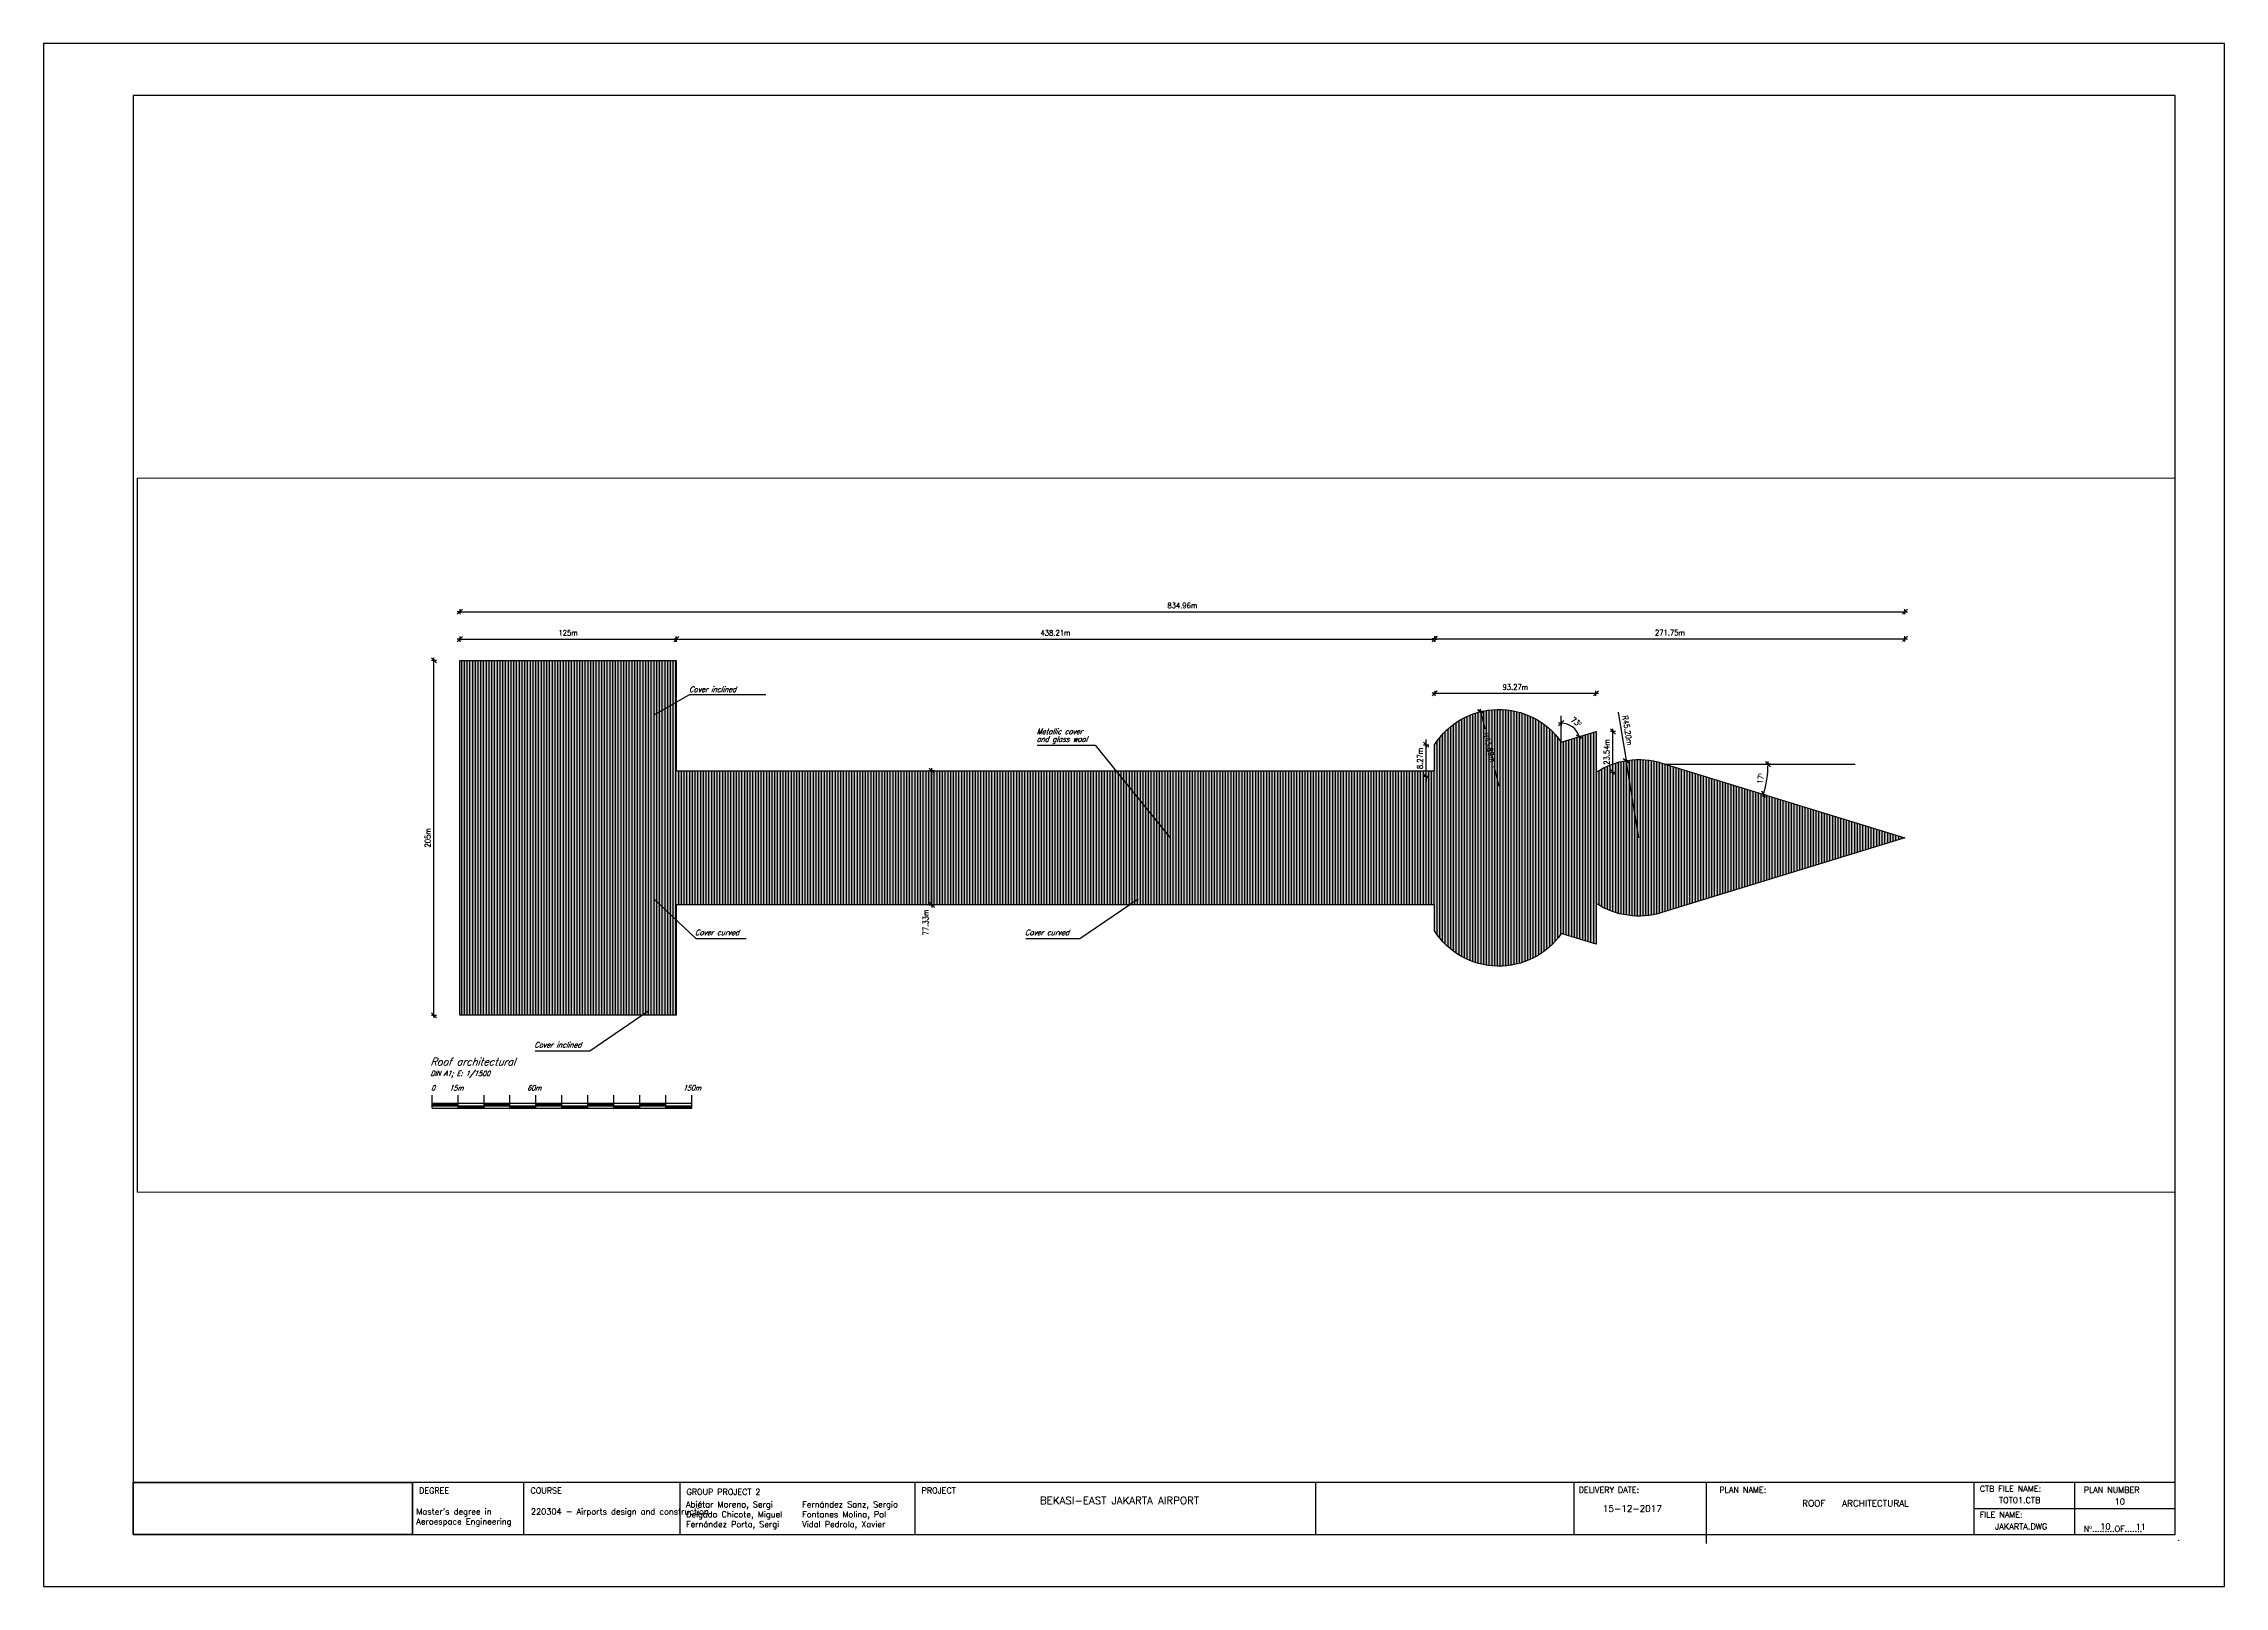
# Paper-space layout 'ROOF ARCHITECTURAL' of a CAD drawing. Header units: millimetres. Extents: x 0 to 84, y 0 to 59.4.
# The model-space entities are those that its viewports show. They can reach past a viewport. Long polylines and large blocks are cut down to what shows.
import ezdxf
from ezdxf.enums import TextEntityAlignment as Align

# ---------------------------------------------------------------- set-up
doc = ezdxf.new("R2010")
doc.units = ezdxf.units.MM
doc.layers.get('0').update_dxf_attribs({"color": 250})
for name, color, linetype in [('01C', 250, 'Continuous'), ('01cotes', 200, 'Continuous'), ('01TXT', 250, 'Continuous'), ('03TXT', 250, 'Continuous'), ('05TXT', 250, 'Continuous'), ('_coberta', 7, 'Continuous'), ('_llegendes', 7, 'Continuous'), ('Background', 7, 'Continuous')]:
    doc.layers.add(name, color=color, linetype=linetype)
doc.layers.add('viewport', color=241, linetype='Continuous', plot=False)
doc.styles.add('_FERROS', font='romans.shx', dxfattribs={"width": 0.9})
doc.styles.add('_PEGATINES', font='romans.shx', dxfattribs={"width": 0.9, "oblique": 20})
doc.styles.add('SIMPLEX', font='SIMPLEX.SHX', dxfattribs={"height": 2.25})
doc.styles.add('TITOL', font='SIMPLEX.SHX', dxfattribs={"height": 2.3})
doc.dimstyles.new('_100PS1500', dxfattribs={"dimtxt": 3.2, "dimasz": 3, "dimexe": 0.18, "dimexo": 0.0625, "dimgap": 2, "dimtad": 1, "dimrnd": 0.01, "dimzin": 12, "dimdsep": 46, "dimtxsty": '_FERROS', "dimblk": 'OBLIQUE', "dimcen": 0.09, "dimdle": 0.5, "dimse1": 1, "dimse2": 1, "dimclrt": 7, "dimadec": 0, "dimazin": 0, "dimtfac": 1, "dimtix": 1, "dimtmove": 2, "dimatfit": 3, "dimldrblk": 'OBLIQUE', "dimfxl": 1, "dimtvp": 0.882353, "dimtolj": 1, "dimtzin": 0, "dimarcsym": 0})
picture_1 = doc.add_image_def('image8.jpg', size_in_pixel=(780, 145))

# ---------------------------------------------------------------- blocks, each defined once
blk = doc.blocks.new('_Oblique')
for p, q in [((0, -0.5), (0, 0.5)), ((0, 0), (0.5, 0))]:
    blk.add_line(p, q)
at = {"layer": '01C', "color": 7, "linetype": 'ByBlock', "lineweight": -2}
blk.add_line((-0.5, -0.5), (0.5, 0.5), dxfattribs=at)
blk = doc.blocks.new('*D169')
at = {"layer": '01cotes', "color": 0, "lineweight": -2, "transparency": 16777216}
blk.add_line((9621.6, -1287.2), (9621.6, -1161.2), dxfattribs=at)
at = {"layer": 'DEFPOINTS', "color": 0, "transparency": 16777216}
for p in [(9621.6, -1161.7), (9621.6, -1161.7), (9621.6, -1286.7)]:
    blk.add_point(p, dxfattribs=at)
at = {"layer": '01cotes', "color": 0, "lineweight": -2, "transparency": 16777216, "xscale": 3, "yscale": 3, "zscale": 3}
for p, rotation in [((9621.6, -1161.7), 90), ((9621.6, -1286.7), 270)]:
    blk.add_blockref('_Oblique', p, dxfattribs=dict(at, rotation=rotation))
at = {"layer": '01cotes', "color": 7, "transparency": 16777216, "insert": (9618, -1224.2), "char_height": 3.2, "attachment_point": 5, "rotation": 90, "style": '_FERROS'}
blk.add_mtext('\\A1;125m', dxfattribs=at)
blk = doc.blocks.new('*D170')
at = {"layer": '01cotes', "color": 0, "lineweight": -2, "transparency": 16777216}
blk.add_line((9839.4, -1301.7), (9633.4, -1301.7), dxfattribs=at)
at = {"layer": 'DEFPOINTS', "color": 0, "transparency": 16777216}
for p in [(9633.9, -1301.7), (9633.9, -1301.7), (9838.9, -1301.7)]:
    blk.add_point(p, dxfattribs=at)
at = {"layer": '01cotes', "color": 0, "lineweight": -2, "transparency": 16777216, "xscale": 3, "yscale": 3, "zscale": 3, "rotation": 180}
blk.add_blockref('_Oblique', (9633.9, -1301.7), dxfattribs=at)
at = {"layer": '01cotes', "color": 0, "lineweight": -2, "transparency": 16777216, "xscale": 3, "yscale": 3, "zscale": 3}
blk.add_blockref('_Oblique', (9838.9, -1301.7), dxfattribs=at)
at = {"layer": '01cotes', "color": 7, "transparency": 16777216, "insert": (9736.4, -1305.3), "char_height": 3.2, "attachment_point": 5, "rotation": 180, "style": '_FERROS'}
blk.add_mtext('\\A1;205m', dxfattribs=at)
blk = doc.blocks.new('*D171')
at = {"layer": '01cotes', "color": 0, "lineweight": -2, "transparency": 16777216}
blk.add_line((9621.5, -724), (9621.5, -451.3), dxfattribs=at)
at = {"layer": 'DEFPOINTS', "color": 0, "transparency": 16777216}
for p in [(9621.5, -451.8), (9621.5, -451.8), (9621.5, -723.5)]:
    blk.add_point(p, dxfattribs=at)
at = {"layer": '01cotes', "color": 0, "lineweight": -2, "transparency": 16777216, "xscale": 3, "yscale": 3, "zscale": 3}
for p, rotation in [((9621.5, -451.8), 90), ((9621.5, -723.5), 270)]:
    blk.add_blockref('_Oblique', p, dxfattribs=dict(at, rotation=rotation))
at = {"layer": '01cotes', "color": 7, "transparency": 16777216, "insert": (9617.9, -587.6), "char_height": 3.2, "attachment_point": 5, "rotation": 90, "style": '_FERROS'}
blk.add_mtext('\\A1;271.75m', dxfattribs=at)
blk = doc.blocks.new('*D175')
at = {"layer": '01cotes', "color": 0, "lineweight": -2, "transparency": 16777216}
blk.add_arc((9693.8, -590.2), 59.3, 72.9045, 90, dxfattribs=at)
at = {"layer": 'DEFPOINTS', "color": 0, "transparency": 16777216}
for p in [(9736.4, -451.8), (9693.8, -480.6), (9705.5, -532.1), (9693.8, -590.2), (9693.2, -592.2)]:
    blk.add_point(p, dxfattribs=at)
at = {"layer": '01cotes', "color": 0, "lineweight": -2, "transparency": 16777216, "xscale": 3, "yscale": 3, "zscale": 3}
for p, rotation in [((9693.8, -530.9), 179.9999999999997), ((9711.2, -533.6), 342.9045363779597)]:
    blk.add_blockref('_Oblique', p, dxfattribs=dict(at, rotation=rotation))
at = {"layer": '01cotes', "color": 7, "transparency": 16777216, "insert": (9702.1, -535.2), "char_height": 3.2, "attachment_point": 5, "rotation": 171.4523, "style": '_FERROS'}
blk.add_mtext('\\A1;17º', dxfattribs=at)
blk = doc.blocks.new('*D172')
at = {"layer": '01cotes', "color": 0, "lineweight": -2, "transparency": 16777216}
blk.add_line((9699, -620.5), (9674.5, -620.5), dxfattribs=at)
at = {"layer": 'DEFPOINTS', "color": 0, "transparency": 16777216}
for p in [(9675, -620.5), (9675, -620.5), (9698.5, -620.5)]:
    blk.add_point(p, dxfattribs=at)
at = {"layer": '01cotes', "color": 0, "lineweight": -2, "transparency": 16777216, "xscale": 3, "yscale": 3, "zscale": 3, "rotation": 180}
blk.add_blockref('_Oblique', (9675, -620.5), dxfattribs=at)
at = {"layer": '01cotes', "color": 0, "lineweight": -2, "transparency": 16777216, "xscale": 3, "yscale": 3, "zscale": 3}
blk.add_blockref('_Oblique', (9698.5, -620.5), dxfattribs=at)
at = {"layer": '01cotes', "color": 7, "transparency": 16777216, "insert": (9686.8, -624.1), "char_height": 3.2, "attachment_point": 5, "rotation": 180, "style": '_FERROS'}
blk.add_mtext('\\A1;23.54m', dxfattribs=at)
blk = doc.blocks.new('*D173')
at = {"layer": '01cotes', "color": 0, "lineweight": -2, "transparency": 16777216}
for p in [(9663.9, -617.5), (9736.4, -605.5)]:
    blk.add_line(p, (9691.8, -612.9), dxfattribs=at)
at = {"layer": 'DEFPOINTS', "color": 0, "transparency": 16777216}
for p in [(9691.8, -612.9), (9736.4, -605.5)]:
    blk.add_point(p, dxfattribs=at)
at = {"layer": '01cotes', "color": 0, "lineweight": -2, "transparency": 16777216, "xscale": 3, "yscale": 3, "zscale": 3, "rotation": 9.387368625860594}
blk.add_blockref('_Oblique', (9691.8, -612.9), dxfattribs=at)
at = {"layer": '01cotes', "color": 7, "transparency": 16777216, "insert": (9674.3, -612.1), "char_height": 3.2, "attachment_point": 5, "rotation": 9.3874, "style": '_FERROS'}
blk.add_mtext('\\A1;R45.20m', dxfattribs=at)
blk = doc.blocks.new('*D166')
at = {"layer": '01cotes', "color": 0, "lineweight": -2, "transparency": 16777216}
blk.add_line((9652.9, -724), (9652.9, -629.8), dxfattribs=at)
at = {"layer": 'DEFPOINTS', "color": 0, "transparency": 16777216}
for p in [(9652.9, -630.3), (9652.9, -630.3), (9652.9, -723.5)]:
    blk.add_point(p, dxfattribs=at)
at = {"layer": '01cotes', "color": 0, "lineweight": -2, "transparency": 16777216, "xscale": 3, "yscale": 3, "zscale": 3}
for p, rotation in [((9652.9, -630.3), 90), ((9652.9, -723.5), 270)]:
    blk.add_blockref('_Oblique', p, dxfattribs=dict(at, rotation=rotation))
at = {"layer": '01cotes', "color": 7, "transparency": 16777216, "insert": (9649.3, -676.9), "char_height": 3.2, "attachment_point": 5, "rotation": 90, "style": '_FERROS'}
blk.add_mtext('\\A1;93.27m', dxfattribs=at)
blk = doc.blocks.new('*D167')
at = {"layer": '01cotes', "color": 0, "lineweight": -2, "transparency": 16777216}
for p, q in [((9706.6, -686.3), (9695, -689.2)), ((9663, -697), (9673.4, -694.5))]:
    blk.add_line(p, q, dxfattribs=at)
at = {"layer": 'DEFPOINTS', "color": 0, "transparency": 16777216}
for p in [(9706.1, -686.5), (9663.5, -696.9)]:
    blk.add_point(p, dxfattribs=at)
at = {"layer": '01cotes', "color": 0, "lineweight": -2, "transparency": 16777216, "xscale": 3, "yscale": 3, "zscale": 3, "rotation": 193.7435746801485}
blk.add_blockref('_Oblique', (9663.5, -696.9), dxfattribs=at)
at = {"layer": '01cotes', "color": 7, "transparency": 16777216, "insert": (9684.2, -691.8), "char_height": 3.2, "attachment_point": 5, "rotation": 13.7436, "style": '_FERROS'}
blk.add_mtext('\\A1;R43.89m', dxfattribs=at)
blk = doc.blocks.new('*D174')
at = {"layer": '01cotes', "color": 0, "lineweight": -2, "transparency": 16777216}
blk.add_arc((9681.1, -650.4), 10.9, 106.9355, 180, dxfattribs=at)
at = {"layer": 'DEFPOINTS', "color": 0, "transparency": 16777216}
for p in [(9673.9, -642.2), (9675, -630.3), (9665.9, -650.4), (9681.1, -650.4), (9682.1, -653.5)]:
    blk.add_point(p, dxfattribs=at)
at = {"layer": '01cotes', "color": 0, "lineweight": -2, "transparency": 16777216, "xscale": 3, "yscale": 3, "zscale": 3}
for p, rotation in [((9677.9, -639.9), 16.93550658694649), ((9670.2, -650.4), 270.0000000000014)]:
    blk.add_blockref('_Oblique', p, dxfattribs=dict(at, rotation=rotation))
at = {"layer": '01cotes', "color": 7, "transparency": 16777216, "insert": (9669.5, -641.7), "char_height": 3.2, "attachment_point": 5, "rotation": 53.4678, "style": '_FERROS'}
blk.add_mtext('\\A1;73º', dxfattribs=at)
blk = doc.blocks.new('*D168')
at = {"layer": '01cotes', "color": 0, "lineweight": -2, "transparency": 16777216}
for p, q in [((9682.6, -728.4), (9679.6, -728.4)), ((9700.9, -728.4), (9682.6, -728.4)), ((9700.9, -728.4), (9703.9, -728.4))]:
    blk.add_line(p, q, dxfattribs=at)
at = {"layer": 'DEFPOINTS', "color": 0, "transparency": 16777216}
for p in [(9682.6, -728.4), (9682.6, -728.4), (9700.9, -728.4)]:
    blk.add_point(p, dxfattribs=at)
at = {"layer": '01cotes', "color": 0, "lineweight": -2, "transparency": 16777216, "xscale": 3, "yscale": 3, "zscale": 3}
blk.add_blockref('_Oblique', (9682.6, -728.4), dxfattribs=at)
at = {"layer": '01cotes', "color": 0, "lineweight": -2, "transparency": 16777216, "xscale": 3, "yscale": 3, "zscale": 3, "rotation": 180}
blk.add_blockref('_Oblique', (9700.9, -728.4), dxfattribs=at)
at = {"layer": '01cotes', "color": 7, "transparency": 16777216, "insert": (9691.8, -732), "char_height": 3.2, "attachment_point": 5, "rotation": 180, "style": '_FERROS'}
blk.add_mtext('\\A1;18.27m', dxfattribs=at)
blk = doc.blocks.new('*D176')
at = {"layer": '01cotes', "color": 0, "lineweight": -2, "transparency": 16777216}
blk.add_line((9621.6, -1162.2), (9621.6, -723), dxfattribs=at)
at = {"layer": 'DEFPOINTS', "color": 0, "transparency": 16777216}
for p in [(9621.6, -723.5), (9621.6, -723.5), (9621.6, -1161.7)]:
    blk.add_point(p, dxfattribs=at)
at = {"layer": '01cotes', "color": 0, "lineweight": -2, "transparency": 16777216, "xscale": 3, "yscale": 3, "zscale": 3}
for p, rotation in [((9621.6, -723.5), 90), ((9621.6, -1161.7), 270)]:
    blk.add_blockref('_Oblique', p, dxfattribs=dict(at, rotation=rotation))
at = {"layer": '01cotes', "color": 7, "transparency": 16777216, "insert": (9618, -942.6), "char_height": 3.2, "attachment_point": 5, "rotation": 90, "style": '_FERROS'}
blk.add_mtext('\\A1;438.21m', dxfattribs=at)
blk = doc.blocks.new('*D177')
at = {"layer": '01cotes', "color": 0, "lineweight": -2, "transparency": 16777216}
blk.add_line((9605.8, -1287.2), (9605.8, -451.3), dxfattribs=at)
at = {"layer": 'DEFPOINTS', "color": 0, "transparency": 16777216}
for p in [(9605.8, -451.8), (9605.8, -451.8), (9605.8, -1286.7)]:
    blk.add_point(p, dxfattribs=at)
at = {"layer": '01cotes', "color": 0, "lineweight": -2, "transparency": 16777216, "xscale": 3, "yscale": 3, "zscale": 3}
for p, rotation in [((9605.8, -451.8), 90), ((9605.8, -1286.7), 270)]:
    blk.add_blockref('_Oblique', p, dxfattribs=dict(at, rotation=rotation))
at = {"layer": '01cotes', "color": 7, "transparency": 16777216, "insert": (9602.2, -869.3), "char_height": 3.2, "attachment_point": 5, "rotation": 90, "style": '_FERROS'}
blk.add_mtext('\\A1;834.96m', dxfattribs=at)
blk = doc.blocks.new('*D178')
at = {"layer": '01cotes', "color": 0, "lineweight": -2, "transparency": 16777216}
blk.add_line((9775.6, -1014), (9697.2, -1014), dxfattribs=at)
at = {"layer": 'DEFPOINTS', "color": 0, "transparency": 16777216}
for p in [(9697.7, -1014), (9697.7, -1014), (9775.1, -1014)]:
    blk.add_point(p, dxfattribs=at)
at = {"layer": '01cotes', "color": 0, "lineweight": -2, "transparency": 16777216, "xscale": 3, "yscale": 3, "zscale": 3, "rotation": 180}
blk.add_blockref('_Oblique', (9697.7, -1014), dxfattribs=at)
at = {"layer": '01cotes', "color": 0, "lineweight": -2, "transparency": 16777216, "xscale": 3, "yscale": 3, "zscale": 3}
blk.add_blockref('_Oblique', (9775.1, -1014), dxfattribs=at)
at = {"layer": '01cotes', "color": 7, "transparency": 16777216, "insert": (9785.3, -1017.6), "char_height": 3.2, "attachment_point": 5, "rotation": 180, "style": '_FERROS'}
blk.add_mtext('\\A1;77.33m', dxfattribs=at)

msp = doc.modelspace()

# ---------------------------------------------------------------- hatches: boundary and pattern name
at = {"layer": '01C'}
h = msp.add_hatch(dxfattribs=at)
h.set_pattern_fill('ANSI31', scale=0.5, angle=315)
h.set_pattern_definition([(0, (1000, -2e-13), (6e-16, 1.5875), [])])
h.paths.add_polyline_path([(9791.648, -650.371), (9797.774, -630.253), (9774.231, -630.253, 0.22284306), (9779.593, -592.245), (9736.39, -451.773), (9693.187, -592.245, 0.22284306), (9698.549, -630.253), (9675.006, -630.253), (9681.132, -650.371, 0.53692427), (9682.619, -723.52), (9697.723, -723.52), (9697.723, -1161.731), (9633.89, -1161.731), (9633.89, -1286.731), (9838.89, -1286.731), (9838.89, -1161.731), (9775.057, -1161.731), (9775.057, -723.52), (9790.161, -723.52, 0.53692427)])
at = {"layer": '_coberta'}
h = msp.add_hatch(color=256, dxfattribs=at)
h.dxf.hatch_style = 1
h.set_gradient(color1=(91, 91, 91), color2=(214, 214, 214), tint=1, name='CYLINDER')
h.paths.add_polyline_path([(9775.057, -630.253), (9774.231, -630.253, 0.22284306), (9779.593, -592.245), (9736.39, -451.773), (9693.187, -592.245, 0.22284306), (9698.549, -630.253), (9697.723, -630.253), (9697.723, -1286.731), (9775.057, -1286.731)])
h = msp.add_hatch(color=256, dxfattribs=at)
h.dxf.hatch_style = 1
h.set_gradient(color1=(214, 214, 214), color2=(91, 91, 91), tint=1)
h.paths.add_polyline_path([(9697.723, -1161.731), (9633.89, -1161.731), (9633.89, -1286.731), (9697.723, -1286.731)])
h.paths.add_polyline_path([(9697.723, -630.253), (9675.006, -630.253), (9681.132, -650.371, 0.53692427), (9682.619, -723.52), (9697.723, -723.52)])
h = msp.add_hatch(color=256, dxfattribs=at)
h.dxf.hatch_style = 1
h.set_gradient(color1=(91, 91, 91), color2=(214, 214, 214), tint=1)
h.paths.add_polyline_path([(9791.648, -650.371), (9797.774, -630.253), (9775.057, -630.253), (9775.057, -723.52), (9790.161, -723.52, 0.53692427)])
h.paths.add_polyline_path([(9838.89, -1161.731), (9775.057, -1161.731), (9775.057, -1286.731), (9838.89, -1286.731)])

# ---------------------------------------------------------------- linework, layer by layer
at = {"layer": '01cotes'}
for p, q in [((9693.803, -590.242), (9693.803, -480.635)), ((9681.132, -650.371), (9665.94, -650.371))]:
    msp.add_line(p, q, dxfattribs=at)
at = {"layer": '01TXT'}
for p, q in [((9682.849, -919.579), (9736.39, -876.3)), ((9794.534, -928.439), (9771.599, -894.887)), ((9682.849, -953.193), (9682.849, -919.579)), ((9794.534, -959.821), (9794.534, -928.439)), ((9653.648, -1153.854), (9653.648, -1109.867)), ((9794.534, -1150.473), (9794.534, -1121.409)), ((9653.648, -1153.854), (9665.558, -1174.75)), ((9794.534, -1150.473), (9771.599, -1174.75)), ((9859.469, -1211.694), (9836.534, -1178.142)), ((9859.469, -1243.275), (9859.469, -1211.694))]:
    msp.add_line(p, q, dxfattribs=at)
at = {"layer": '_coberta'}
msp.add_lwpolyline([(9797.774, -630.253), (9791.648, -650.371, -0.53692427), (9790.161, -723.52), (9775.057, -723.52), (9775.057, -1161.731), (9838.89, -1161.731), (9838.89, -1286.731), (9633.89, -1286.731), (9633.89, -1161.731), (9697.723, -1161.731), (9697.723, -723.52), (9682.619, -723.52, -0.53692427), (9681.132, -650.371), (9675.006, -630.253), (9698.549, -630.253, -0.22284306), (9693.187, -592.245), (9736.39, -451.773), (9779.593, -592.245, -0.22284306), (9774.231, -630.253)], format="xyb", close=True, dxfattribs=at)
at = {"layer": 'viewport'}
msp.add_lwpolyline([(9941.12, -1473.247), (9941.12, -295.747), (9528.62, -295.747), (9528.62, -1473.247)], close=True, dxfattribs=at)

# ---------------------------------------------------------------- texts
at = {"layer": '01TXT', "style": '_PEGATINES', "oblique": 20, "width": 0.9}
for s, p in [('Metallic cover', (9676.503, -953.501)), ('and glass wool', (9680.945, -953.501)), ('Cover curved', (9792.629, -960.263)), ('Cover inclined', (9652.215, -1154.297)), ('Cover curved', (9792.629, -1150.916)), ('Cover inclined', (9857.53, -1243.718))]:
    msp.add_text(s, height=3.2, rotation=90, dxfattribs=at).set_placement(p)

# ---------------------------------------------------------------- dimensions: what is measured, and where the dimension line sits
at = {"layer": '01cotes'}
for base, p1, p2, angle, picture, middle in [((9605.808, -451.773), (9605.808, -1286.731), (9605.808, -451.773), 90, '*D177', (9602.208, -869.252)), ((9621.548, -451.773), (9621.548, -723.52), (9621.548, -451.773), 90, '*D171', (9617.948, -587.646)), ((9652.904, -630.253), (9652.904, -723.52), (9652.904, -630.253), 90, '*D166', (9649.304, -676.887)), ((9675.006, -620.548), (9698.549, -620.548), (9675.006, -620.548), 180, '*D172', (9686.778, -624.148)), ((9621.564, -723.52), (9621.564, -1161.731), (9621.564, -723.52), 90, '*D176', (9617.964, -942.626)), ((9682.619, -728.397), (9700.89, -728.397), (9682.619, -728.397), 180, '*D168', (9691.755, -731.997)), ((9621.564, -1161.731), (9621.564, -1286.731), (9621.564, -1161.731), 90, '*D169', (9617.964, -1224.231)), ((9633.89, -1301.656), (9838.89, -1301.656), (9633.89, -1301.656), 180, '*D170', (9736.39, -1305.256))]:
    dim = msp.add_linear_dim(base=base, p1=p1, p2=p2, angle=angle, dimstyle='_100PS1500', override={"dimpost": 'm'}, dxfattribs=at)
    dim.commit()
    dim.dimension.update_dxf_attribs({"geometry": picture, "text_midpoint": middle})
for base, line1, line2, text, picture, middle in [((9705.522, -532.107), ((9693.803, -590.242), (9693.803, -480.635)), ((9736.39, -451.773), (9693.187, -592.245)), '17º', '*D175', (9702.083, -535.157)), ((9673.921, -642.161), ((9681.132, -650.371), (9665.94, -650.371)), ((9675.006, -630.253), (9682.099, -653.547)), '73º', '*D174', (9669.459, -641.724))]:
    dim = msp.add_angular_dim_2l(base=base, line1=line1, line2=line2, text=text, dimstyle='_100PS1500', override={"dimzin": 0, "dimpost": 'm'}, dxfattribs=at)
    dim.commit()
    dim.dimension.update_dxf_attribs({"geometry": picture, "text_midpoint": middle})
dim = msp.add_radius_dim(center=(9736.39, -605.533), mpoint=(9691.796, -612.905), dimstyle='_100PS1500', override={"dimzin": 0, "dimpost": 'm'}, dxfattribs=at)
dim.commit()
dim.dimension.update_dxf_attribs({"geometry": '*D173', "text_midpoint": (9674.318, -612.146)})
dim = msp.add_radius_dim(center=(9706.116, -686.453), mpoint=(9663.485, -696.88), dimstyle='_100PS1500', override={"dimzin": 0, "dimpost": 'm'}, dxfattribs=at)
dim.commit()
dim.dimension.update_dxf_attribs({"geometry": '*D167', "text_midpoint": (9684.173, -691.82), "dimtype": 164})
dim = msp.add_linear_dim(base=(9697.723, -1014.05), p1=(9775.057, -1014.05), p2=(9697.723, -1014.05), angle=180, dimstyle='_100PS1500', override={"dimpost": 'm'}, dxfattribs=at)
dim.commit()
dim.dimension.update_dxf_attribs({"geometry": '*D178', "text_midpoint": (9785.28, -1017.65), "dimtype": 160})

psp = doc.layouts.new('ROOF ARCHITECTURAL')

# ---------------------------------------------------------------- hatches: boundary and pattern name
h = psp.add_hatch(color=7)
h.dxf.hatch_style = 1
h.paths.add_polyline_path([(14.963, 18.608), (14.963, 18.508), (15.963, 18.508), (15.963, 18.608)])
h = psp.add_hatch(color=7)
h.dxf.hatch_style = 1
h.paths.add_polyline_path([(16.963, 18.508), (15.963, 18.508), (15.963, 18.408), (16.963, 18.408)])
h = psp.add_hatch(color=7)
h.dxf.hatch_style = 1
h.paths.add_polyline_path([(17.963, 18.608), (16.963, 18.608), (16.963, 18.508), (17.963, 18.508)])
h = psp.add_hatch(color=7)
h.dxf.hatch_style = 1
h.paths.add_polyline_path([(18.963, 18.508), (17.963, 18.508), (17.963, 18.408), (18.963, 18.408)])
h = psp.add_hatch(color=7)
h.dxf.hatch_style = 1
h.paths.add_polyline_path([(19.963, 18.608), (18.963, 18.608), (18.963, 18.508), (19.963, 18.508)])
h = psp.add_hatch(color=7)
h.dxf.hatch_style = 1
h.paths.add_polyline_path([(20.963, 18.508), (19.963, 18.508), (19.963, 18.408), (20.963, 18.408)])
h = psp.add_hatch(color=7)
h.dxf.hatch_style = 1
h.paths.add_polyline_path([(21.963, 18.608), (20.963, 18.608), (20.963, 18.508), (21.963, 18.508)])
h = psp.add_hatch(color=7)
h.dxf.hatch_style = 1
h.paths.add_polyline_path([(22.963, 18.508), (21.963, 18.508), (21.963, 18.408), (22.963, 18.408)])
h = psp.add_hatch(color=7)
h.dxf.hatch_style = 1
h.paths.add_polyline_path([(23.963, 18.608), (22.963, 18.608), (22.963, 18.508), (23.963, 18.508)])
h = psp.add_hatch(color=7)
h.dxf.hatch_style = 1
h.paths.add_polyline_path([(24.963, 18.508), (23.963, 18.508), (23.963, 18.408), (24.963, 18.408)])

# ---------------------------------------------------------------- linework, layer by layer
for p, q in [((14.963, 18.408), (14.963, 18.919)), ((14.963, 18.608), (24.963, 18.608)), ((14.963, 18.508), (24.963, 18.508)), ((15.963, 18.408), (15.963, 18.919)), ((16.963, 18.408), (16.963, 18.919)), ((17.963, 18.408), (17.963, 18.919)), ((18.963, 18.408), (18.963, 18.919)), ((19.963, 18.408), (19.963, 18.919)), ((20.963, 18.408), (20.963, 18.919)), ((21.963, 18.408), (21.963, 18.919)), ((22.963, 18.408), (22.963, 18.919)), ((23.963, 18.408), (23.963, 18.919)), ((24.963, 18.408), (24.963, 18.919)), ((14.963, 18.408), (24.963, 18.408))]:
    psp.add_line(p, q)
at = {"layer": '_llegendes', "color": 8}
for p, q in [((84, 59.4), (0, 59.4)), ((0, 59.4), (0, 0)), ((84, 0), (84, 59.4)), ((84, 0), (84, 59.4)), ((0, 0), (84, 0))]:
    psp.add_line(p, q, dxfattribs=at)
at = {"layer": '_llegendes', "color": 5}
for p, q in [((82.099, 57.399), (3.45, 57.399)), ((3.45, 57.399), (3.45, 2.001)), ((82.099, 2.001), (82.099, 57.399)), ((82.099, 4.001), (3.45, 4.001)), ((14.209, 2.001), (14.209, 4.001)), ((18.5, 2.001), (18.5, 4.001)), ((24.514, 2.001), (24.514, 4.001)), ((33.576, 2.001), (33.576, 4.001)), ((49.009, 2.001), (49.009, 4.001)), ((58.949, 2.001), (58.949, 4.001)), ((64.05, 2.001), (64.05, 4.001)), ((74.361, 2.001), (74.361, 4.001)), ((78.24, 2.001), (78.24, 4.001)), ((74.361, 3.001), (82.099, 3.001)), ((3.45, 2.001), (82.099, 2.001))]:
    psp.add_line(p, q, dxfattribs=at)
at = {"layer": '_llegendes', "color": 1}
psp.add_line((64.05, 1.652), (64.05, 2.001), dxfattribs=at)
at = {"layer": '_llegendes', "color": 7}
psp.add_circle((82.23, 1.77), 0.00499, dxfattribs=at)

# ---------------------------------------------------------------- texts
at = {"layer": '03TXT', "style": '_PEGATINES', "oblique": 20, "width": 0.9}
for s, p in [('DIN A1; E: 1/1500', (14.896, 19.651)), ('0', (14.923, 19.092)), ('15m', (15.626, 19.092)), ('60m', (18.626, 19.092)), ('150m', (24.626, 19.092))]:
    psp.add_text(s, height=0.2, dxfattribs=at).set_placement(p)
at = {"layer": '05TXT', "style": '_PEGATINES', "oblique": 20, "width": 0.9}
psp.add_text('Roof architectural', height=0.3, dxfattribs=at).set_placement((14.896, 20.051))
at = {"layer": '_llegendes', "color": 1, "style": 'SIMPLEX'}
for s, p in [('DEGREE', (14.463, 3.576)), ('COURSE', (18.754, 3.576)), ('GROUP PROJECT 2', (24.764, 3.526)), ('PROJECT', (33.82, 3.581)), ('DELIVERY DATE:', (59.128, 3.601)), ('PLAN NAME:', (64.548, 3.601)), ('CTB FILE NAME:', (74.577, 3.648)), ('PLAN NUMBER', (78.583, 3.601)), ('FILE NAME:', (74.577, 2.648)), ('Nº.........OF.......', (78.583, 2.101))]:
    psp.add_text(s, height=0.225, dxfattribs=at).set_placement(p)
at = {"layer": '_llegendes', "color": 2, "style": 'SIMPLEX'}
psp.add_text('TOT01.CTB', height=0.23, dxfattribs=at).set_placement((75.317, 3.205))
at = {"layer": '_llegendes', "color": 3, "insert": (41.44, 3.452), "char_height": 0.29, "width": 14.77143, "attachment_point": 2, "style": 'SIMPLEX'}
psp.add_mtext('BEKASI-EAST JAKARTA AIRPORT', dxfattribs=at)
at = {"layer": '_llegendes', "color": 2, "char_height": 0.23, "width": 7.61274, "attachment_point": 1, "style": 'SIMPLEX'}
for s, insert in [("Master's degree in\\PAeroespace Engineering", (14.355, 2.995)), ('220304 - Airports design and construction', (18.771, 2.995)), ('Abiétar Moreno, Sergi\\PDelgado Chicote, Miguel\\PFernández Porta, Sergi', (24.744, 3.272)), ('Fernández Sanz, Sergio\\PFontanes Molina, Pol\\PVidal Pedrola, Xavier', (29.217, 3.272))]:
    psp.add_mtext(s, dxfattribs=dict(at, insert=insert))
at = {"layer": '_llegendes', "color": 4, "style": 'TITOL'}
for tag, height, p in [('10', 0.23, (79.968, 3.149)), ('ROOF', 0.25, (68.184, 3.073)), ('ARCHITECTURAL', 0.25, (70.563, 3.073))]:
    psp.add_attdef(tag, text='', height=height, dxfattribs=at).set_placement(p, align=Align.CENTER)
at = {"layer": '_llegendes', "color": 2, "style": 'TITOL'}
for tag, text, height, p in [('15-12-2017', 'NOVEMBRE 2011', 0.25, (61.198, 2.87)), ('JAKARTA.DWG', '.dwg', 0.23, (76.174, 2.191))]:
    psp.add_attdef(tag, text=text, height=height, dxfattribs=at).set_placement(p, align=Align.CENTER)
for tag, p in [('10', (79.219, 2.191)), ('11', (80.584, 2.177))]:
    psp.add_attdef(tag, p, '', height=0.23, dxfattribs=at)

# ---------------------------------------------------------------- pictures from other files: only their frames are drawn
at = {"layer": 'Background'}
image = psp.add_image(picture_1, insert=(3.45, 2.001), size_in_units=(10.759, 2), dxfattribs=at)
image.dxf.flags = 7

# ---------------------------------------------------------------- viewports
at = {"layer": 'viewport', "view_twist_angle": 270}
psp.add_viewport(center=(42.849, 28.922), size=(78.5, 27.49997), view_center_point=(-884.497, -9734.87), view_height=412.5, dxfattribs=at)

doc.saveas('drawing.dxf')
